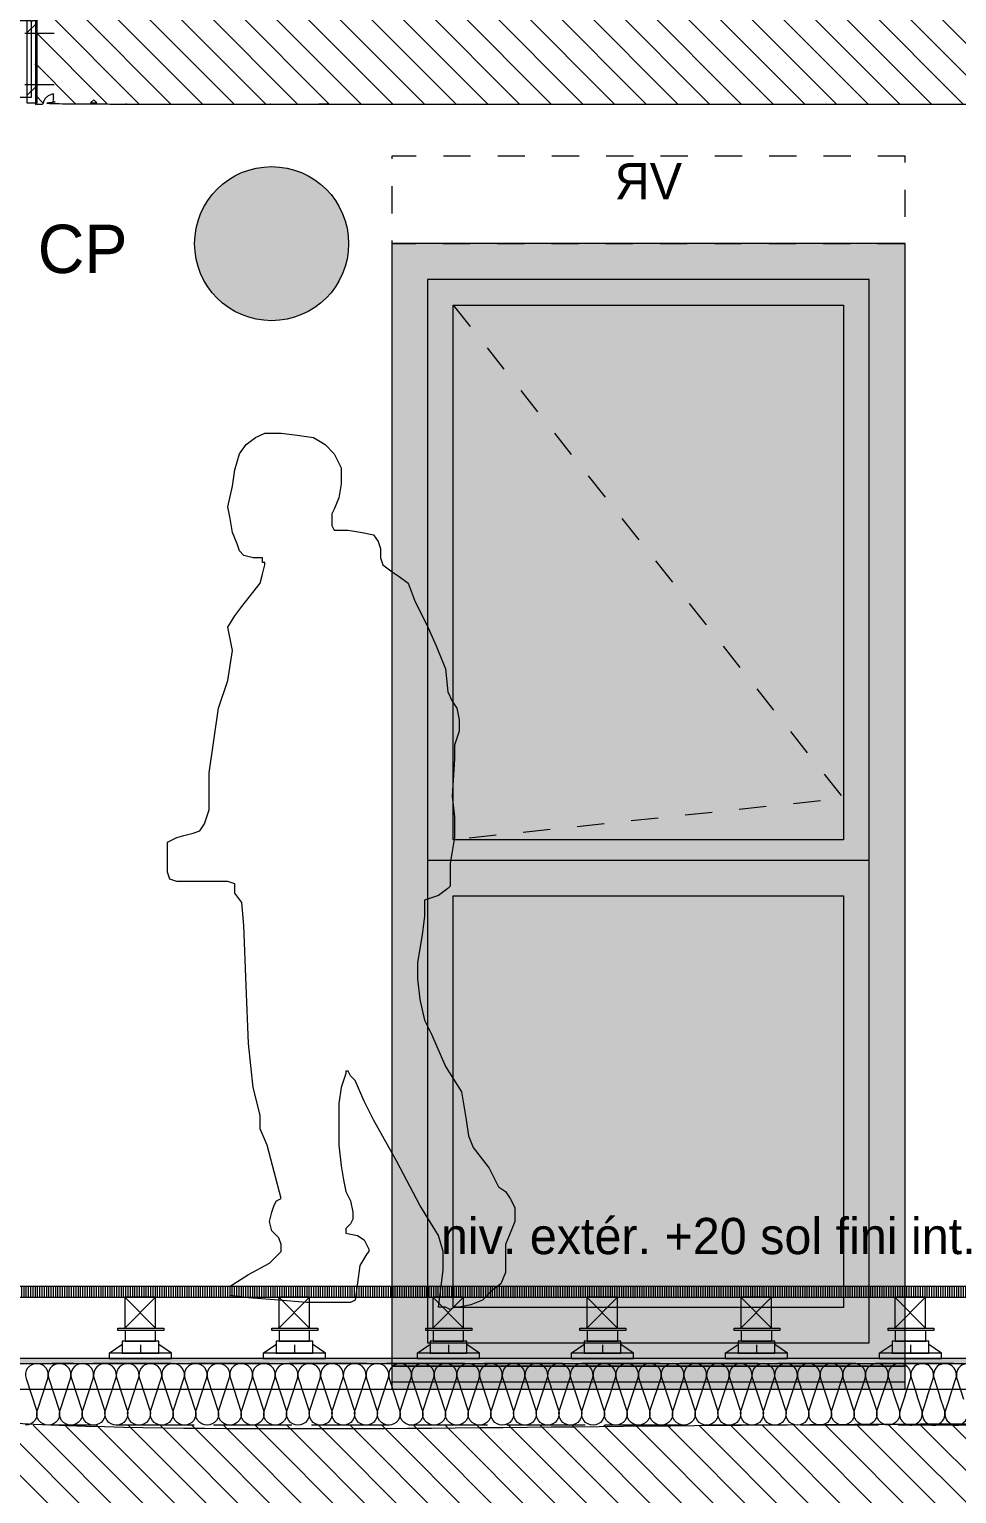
# Model space of a CAD drawing. Header units: centimetres. Extents: x -6341 to 23117, y -10090 to 8065.
# Drawn here: x 15997.9 to 16178.6, y -1343.5 to -1058.4 of the extents above; entities that cross this region are included whole.
import ezdxf

# ---------------------------------------------------------------- set-up
doc = ezdxf.new("R2010")
doc.units = ezdxf.units.CM
doc.header["$LTSCALE"] = 12.7
doc.linetypes.add('ISO-02', pattern=[1.5, 1.2, -0.3])
doc.linetypes.add('VW-01', pattern=[0.83312, 0.41656, -0.41656])
for name, color, linetype, lineweight in [('B BATI-GO-vu', 7, 'Continuous', 5), ('B Général', 7, 'Continuous', 5), ('C ANNOTATIONS-modifications', 7, 'Continuous', 5), ('C ANNOTATIONS-prestations', 7, 'Continuous', 5)]:
    doc.layers.add(name, color=color, linetype=linetype, lineweight=lineweight)
doc.styles.add('Eurostile', font='')
doc.styles.get('Eurostile').set_extended_font_data('Eurostile')
pattern_1 = [(-135, (0, 0), (243.84, 0), [344.84, -344.84]), (-135, (0, 12.2), (243.84, 0), [417.68, -272]), (-135, (0, 60.96), (243.84, 0), [344.84, -344.84]), (-135, (0, 73.15), (243.84, 0), [305.15, -384.53]), (-135, (0, 48.77), (243.84, 0), [86.21, -86.21]), (-135, (0, 85.34), (243.84, 0), [229.9, -459.79]), (-135, (0, 97.54), (243.84, 0), [229.9, -459.79]), (-135, (0, 109.73), (243.84, 0), [229.9, -459.79]), (-135, (0, 121.92), (243.84, 0), [229.9, -459.79]), (-135, (0, 36.58), (243.84, 0), [459.79, -229.9]), (-135, (0, 24.38), (243.84, 0), [500.32, -189.37])]

# ---------------------------------------------------------------- blocks, each defined once
blk = doc.blocks.new('F_220.100 all.fix')
at = {"layer": 'B Général', "linetype": 'Continuous', "lineweight": 0, "true_color": 0xeeeeee}
blk.add_hatch(color=7, dxfattribs=at).paths.add_polyline_path([(50, -100.53), (-50, -100.53), (-50, 118), (50, 118)])
at = {"layer": 'B Général', "linetype": 'Continuous', "lineweight": 0, "true_color": 0xbbbbbb}
for points in [[(-38, 106), (-38, 1.94), (38, 1.94), (38, 106)], [(-38, -8.94), (-38, -89.09), (38, -89.09), (38, -8.94)], [(-50, -100.53), (50, -100.53), (50, -105), (-50, -105)]]:
    blk.add_hatch(color=9, dxfattribs=at).paths.add_polyline_path(points)
at = {"layer": 'B Général', "color": 7, "linetype": 'Continuous', "lineweight": 5}
for p, q in [((-43, -2.06), (43, -2.06)), ((-50, -103.6), (50, -103.6))]:
    blk.add_line(p, q, dxfattribs=at)
at = {"layer": 'B Général', "color": 7, "linetype": 'Continuous', "lineweight": 5, "flags": 128}
for points in [[(50, -100.53), (-50, -100.53), (-50, 118), (50, 118)], [(-43, 111), (43, 111), (43, -95.97), (-43, -95.97)], [(-38, 106), (-38, 1.94), (38, 1.94), (38, 106)], [(-38, -8.94), (-38, -89.09), (38, -89.09), (38, -8.94)], [(-50, -100.53), (50, -100.53), (50, -105), (-50, -105)]]:
    blk.add_lwpolyline(points, close=True, dxfattribs=at)
at = {"layer": 'C ANNOTATIONS-prestations', "linetype": 'VW-01', "lineweight": 5, "flags": 128}
blk.add_lwpolyline([(-50, 135), (50, 135), (50, 118), (-50, 118)], close=True, dxfattribs=at)
blk.add_lwpolyline([(38, 106), (-38, 10), (38, 1.94)], dxfattribs=at)
at = {"layer": 'C ANNOTATIONS-prestations', "insert": (0, 133.7), "char_height": 7.059, "attachment_point": 2, "rotation": 360, "line_spacing_factor": 0.894142, "style": 'Eurostile'}
blk.add_mtext('VR', dxfattribs=at)
blk = doc.blocks.new('Homme 20PN')
at = {"layer": 'B Général', "color": 7, "linetype": 'Continuous', "lineweight": 5, "flags": 128}
blk.add_lwpolyline([(-14.67, 170.03), (-11.52, 170.03), (-8.36, 169.58), (-5.21, 169.13), (-2.95, 167.78), (-1.15, 165.98), (0.21, 163.28), (0.21, 160.13), (-0.25, 157.43), (-1.15, 155.18), (-1.6, 154.28), (-1.6, 152.93), (-1.6, 152.03), (-1.15, 151.13), (1.56, 151.13), (4.26, 150.68), (6.52, 150.23), (7.42, 148.88), (7.87, 147.53), (7.87, 145.73), (8.32, 144.37), (10.13, 143.02), (11.48, 142.12), (13.28, 140.77), (14.63, 137.17), (16.89, 132.67), (18.69, 128.62), (20.5, 124.12), (20.95, 119.62), (21.85, 117.82), (22.75, 116.47), (23.2, 114.22), (23.2, 111.97), (22.3, 109.27), (22.3, 106.57), (21.85, 99.36), (22.3, 95.31), (22.3, 91.26), (21.85, 88.56), (21.4, 86.31), (21.4, 84.06), (21.4, 83.16), (21.4, 81.81), (20.95, 81.36), (19.14, 80.01), (16.44, 79.11), (16.44, 75.96), (15.99, 72.36), (15.09, 66.96), (15.09, 63.81), (15.54, 59.75), (16.44, 55.7), (17.79, 53), (20.5, 46.7), (23.65, 41.75), (24.1, 39.05), (24.55, 36.35), (25.01, 33.2), (25.91, 30.95), (29.06, 26.9), (30.87, 23.3), (32.22, 22.4), (33.12, 21.04), (34.02, 19.24), (34.02, 16.54), (33.12, 14.29), (32.22, 12.04), (32.22, 6.64), (31.32, 4.39), (29.51, 3.04), (27.71, 1.24), (25.46, 0.34), (23.2, -0.11), (22.3, -0.11), (21.4, -0.56), (20.5, -0.11), (19.59, -0.11), (19.14, -0.11), (19.59, 3.49), (20.05, 7.09), (20.05, 10.69), (19.14, 13.84), (15.54, 19.69), (11.03, 28.25), (6.52, 36.35), (4.71, 39.95), (2.91, 44), (2.01, 44.9), (1.56, 45.8), (1.11, 45.8), (1.11, 45.35), (0.21, 42.65), (-0.25, 39.5), (-0.25, 35.45), (-0.25, 31.4), (0.21, 27.35), (0.66, 24.65), (1.11, 22.4), (2.01, 20.59), (2.46, 18.34), (2.46, 16.99), (2.01, 16.09), (1.11, 15.19), (1.11, 14.29), (3.36, 13.84), (4.71, 12.94), (5.62, 11.14), (5.62, 10.69), (5.62, 10.69), (5.17, 10.24), (3.81, 7.99), (2.91, 1.24), (2.01, 0.79), (-0.7, 0.79), (-3.4, 0.79), (-6.56, 0.79), (-11.97, 1.24), (-17.83, 1.69), (-21.44, 2.14), (-21.44, 3.94), (-17.83, 6.19), (-13.77, 8.44), (-12.87, 9.34), (-11.52, 10.69), (-11.52, 12.04), (-11.97, 13.39), (-13.32, 14.74), (-13.77, 16.54), (-13.32, 18.34), (-12.87, 19.69), (-12.42, 20.59), (-11.52, 21.04), (-14.22, 31.4), (-15.58, 34.55), (-15.58, 37.25), (-16.93, 42.65), (-17.83, 51.2), (-18.28, 62.45), (-18.73, 74.16), (-19.18, 78.66), (-20.54, 80.46), (-20.54, 82.26), (-21.89, 82.71), (-24.14, 82.71), (-26.85, 82.71), (-29.55, 82.71), (-31.81, 82.71), (-33.16, 83.16), (-33.61, 84.51), (-33.61, 85.86), (-33.61, 87.21), (-33.61, 88.56), (-33.61, 89.91), (-33.61, 90.36), (-31.81, 91.26), (-30.46, 91.71), (-28.65, 92.16), (-27.3, 92.61), (-26.4, 93.96), (-25.5, 96.66), (-25.5, 98.91), (-25.5, 101.61), (-25.5, 103.87), (-23.69, 116.47), (-21.89, 121.87), (-20.99, 127.72), (-21.44, 129.97), (-21.89, 132.22), (-20.54, 134.47), (-19.18, 136.27), (-15.58, 140.77), (-15.13, 142.57), (-14.67, 144.37), (-14.67, 144.83), (-15.13, 144.83), (-15.13, 145.73), (-16.93, 145.73), (-18.73, 146.18), (-19.63, 147.08), (-20.09, 148.43), (-20.99, 150.68), (-21.44, 153.38), (-21.89, 155.63), (-20.99, 159.68), (-20.54, 162.83), (-19.63, 165.98), (-18.28, 167.78), (-16.48, 169.13), (-14.67, 170.03), (-14.67, 170.03)], close=True, dxfattribs=at)
blk = doc.blocks.new('Groupe-740-1')
at = {"layer": 'B BATI-GO-vu', "linetype": 'Continuous', "lineweight": 0}
blk.add_hatch(color=255, dxfattribs=at).paths.add_polyline_path([(16793.07, 3534.99), (16793.07, 3264.3), (16794.07, 3264.3), (16794.07, 3534.99)])
at = {"layer": 'B Général', "linetype": 'Continuous', "lineweight": 5, "true_color": 0x808080}
h = blk.add_hatch(dxfattribs=at)
h.set_pattern_fill('BOIS FIL HOR', color=8, style=0, pattern_type=2)
h.set_pattern_definition([(0, (0.52917, -0.70556), (0.352777777, -0.440972222), [])])
h.paths.add_polyline_path([(16779.05, 3541.08), (16779.05, 3265.28), (16781.15, 3265.28), (16781.15, 3541.08)])
at = {"layer": 'B BATI-GO-vu', "color": 7, "linetype": 'Continuous', "lineweight": 13, "flags": 128}
blk.add_lwpolyline([(16793.07, 3534.99), (16793.07, 3264.3), (16794.07, 3264.3), (16794.07, 3534.99)], close=True, dxfattribs=at)
at = {"layer": 'B Général', "color": 7, "linetype": 'ISO-02', "lineweight": 5}
for p, q in [((16806.07, 3538.39), (16806.07, 3320.22)), ((16794.07, 3533.97), (16794.07, 3320.22))]:
    blk.add_line(p, q, dxfattribs=at)
at = {"layer": 'B Général', "color": 7, "linetype": 'Continuous', "lineweight": 5}
for p, q in [((16803.15, 3494.07), (16800.69, 3493.26)), ((16803.15, 3489.64), (16800.38, 3488.74))]:
    blk.add_line(p, q, dxfattribs=at)
at = {"layer": 'B Général', "lineweight": 5, "flags": 128}
blk.add_lwpolyline([(16779.05, 3541.08), (16779.05, 3265.28), (16781.15, 3265.28), (16781.15, 3541.08)], close=True, dxfattribs=at)
at = {"layer": 'B Général', "color": 7, "linetype": 'Continuous', "lineweight": 5, "flags": 128}
for points in [[(16801.11, 3499.35), (16796.98, 3500.7, 0.052885), (16796.52, 3500.8, -0.052179), (16796.06, 3500.8, 0.383995), (16794.07, 3498.59, 0.383995), (16796.06, 3496.38, -0.052179), (16796.52, 3496.38, 0.052885), (16796.98, 3496.47), (16801.01, 3497.79)], [(16800.81, 3495.03), (16803.15, 3494.26, 0.052885), (16803.61, 3494.16, -0.052179), (16804.07, 3494.16, 0.383995), (16806.07, 3496.38, 0.383995), (16804.07, 3498.59, -0.052179), (16803.61, 3498.59, 0.052885), (16803.15, 3498.49)], [(16800.81, 3495.03), (16796.98, 3496.28, 0.052885), (16796.52, 3496.38, -0.052179), (16796.06, 3496.38, 0.383995), (16794.07, 3494.16, 0.383995), (16796.06, 3491.95, -0.052179), (16796.52, 3491.95, 0.052885), (16796.98, 3492.05), (16800.69, 3493.26)], [(16800.51, 3490.7), (16803.15, 3489.84, 0.052885), (16803.61, 3489.74, -0.052179), (16804.07, 3489.74, 0.383995), (16806.07, 3491.95, 0.383995), (16804.07, 3494.16, -0.052179), (16803.61, 3494.16, 0.052885), (16803.15, 3494.07)], [(16800.51, 3490.7), (16796.98, 3491.86, 0.052885), (16796.52, 3491.95, -0.052179), (16796.06, 3491.95, 0.383995), (16794.07, 3489.74, 0.383995), (16796.06, 3487.53, -0.052179), (16796.52, 3487.53, 0.052885), (16796.98, 3487.63), (16800.38, 3488.74)], [(16800.22, 3486.38), (16803.15, 3485.42, 0.286917), (16805.44, 3485.98, 0.286917), (16805.93, 3488.29, 0.286917), (16804.07, 3489.74, -0.052179), (16803.61, 3489.74, 0.052885), (16803.15, 3489.64)], [(16800.22, 3486.38), (16796.98, 3487.43, 0.052885), (16796.52, 3487.53, -0.052179), (16796.06, 3487.53, 0.286917), (16794.2, 3486.08, 0.286917), (16794.69, 3483.77, 0.286917), (16796.98, 3483.21), (16800.07, 3484.21)], [(16800.07, 3484.21), (16803.15, 3485.22, -0.50998), (16806.07, 3483.11, -0.50998), (16803.15, 3480.99), (16796.98, 3483.01, 0.50998), (16794.07, 3480.9, 0.50998), (16796.98, 3478.78), (16803.15, 3480.8, -0.50998), (16806.07, 3478.69, -0.50998), (16803.15, 3476.57), (16796.98, 3478.59, 0.50998), (16794.07, 3476.47, 0.50998), (16796.98, 3474.36), (16803.15, 3476.38, -0.50998), (16806.07, 3474.26, -0.50998), (16803.15, 3472.15), (16796.98, 3474.17, 0.50998), (16794.07, 3472.05, 0.50998), (16796.98, 3469.94), (16803.15, 3471.95, -0.50998), (16806.07, 3469.84, -0.50998), (16803.15, 3467.73), (16796.98, 3469.74, 0.50998), (16794.07, 3467.63, 0.50998), (16796.98, 3465.52), (16803.15, 3467.53, -0.50998), (16806.07, 3465.42, -0.50998), (16803.15, 3463.31), (16796.98, 3465.32, 0.50998), (16794.07, 3463.21, 0.50998), (16796.98, 3461.09), (16803.15, 3463.11, -0.50998), (16806.07, 3461, -0.50998), (16803.15, 3458.88), (16796.98, 3460.9, 0.50998), (16794.07, 3458.79, 0.50998), (16796.98, 3456.67), (16803.15, 3458.69, -0.50998), (16806.07, 3456.57, -0.50998), (16803.15, 3454.46), (16796.98, 3456.48, 0.50998), (16794.07, 3454.36, 0.50998), (16796.98, 3452.25), (16803.15, 3454.27, -0.50998), (16806.07, 3452.15, -0.50998), (16803.15, 3450.04), (16796.98, 3452.05, 0.50998), (16794.07, 3449.94, 0.50998), (16796.98, 3447.83), (16803.15, 3449.84, -0.50998), (16806.07, 3447.73, -0.50998), (16803.15, 3445.62), (16796.98, 3447.63, 0.50998), (16794.07, 3445.52, 0.50998), (16796.98, 3443.4), (16803.15, 3445.42, -0.50998), (16806.07, 3443.31, -0.50998), (16803.15, 3441.19), (16796.98, 3443.21, 0.50998), (16794.07, 3441.1, 0.50998), (16796.98, 3438.98), (16803.15, 3441, -0.50998), (16806.07, 3438.88, -0.50998), (16803.15, 3436.77), (16796.98, 3438.79, 0.50998), (16794.07, 3436.67, 0.50998), (16796.98, 3434.56), (16803.15, 3436.58, -0.50998), (16806.07, 3434.46, -0.50998), (16803.15, 3432.35), (16796.98, 3434.36, 0.50998), (16794.07, 3432.25, 0.50998), (16796.98, 3430.14), (16803.15, 3432.15, -0.50998), (16806.07, 3430.04, -0.50998), (16803.15, 3427.93), (16800.07, 3428.93)], [(16800.07, 3428.93), (16796.98, 3429.94, 0.50998), (16794.07, 3427.83, 0.50998), (16796.98, 3425.72), (16803.15, 3427.73, -0.50998), (16806.07, 3425.62, -0.50998), (16803.15, 3423.5), (16796.98, 3425.52, 0.50998), (16794.07, 3423.41, 0.50998), (16796.98, 3421.29), (16803.15, 3423.31, -0.50998), (16806.07, 3421.2, -0.50998), (16803.15, 3419.08), (16796.98, 3421.1, 0.50998), (16794.07, 3418.98, 0.50998), (16796.98, 3416.87), (16803.15, 3418.89, -0.50998), (16806.07, 3416.77, -0.50998), (16803.15, 3414.66), (16796.98, 3416.68, 0.50998), (16794.07, 3414.56, 0.50998), (16796.98, 3412.45), (16803.15, 3414.46, -0.50998), (16806.07, 3412.35, -0.50998), (16803.15, 3410.24), (16796.98, 3412.25, 0.50998), (16794.07, 3410.14, 0.50998), (16796.98, 3408.03), (16803.15, 3410.04, -0.50998), (16806.07, 3407.93, -0.50998), (16803.15, 3405.81), (16796.98, 3407.83, 0.50998), (16794.07, 3405.72, 0.50998), (16796.98, 3403.6), (16803.15, 3405.62, -0.50998), (16806.07, 3403.51, -0.50998), (16803.15, 3401.39), (16796.98, 3403.41, 0.50998), (16794.07, 3401.29, 0.50998), (16796.98, 3399.18), (16803.15, 3401.2, -0.50998), (16806.07, 3399.08, -0.50998), (16803.15, 3396.97), (16796.98, 3398.99, 0.50998), (16794.07, 3396.87, 0.50998), (16796.98, 3394.76), (16803.15, 3396.77, -0.50998), (16806.07, 3394.66, -0.50998), (16803.15, 3392.55), (16796.98, 3394.56, 0.50998), (16794.07, 3392.45, 0.50998), (16796.98, 3390.34), (16803.15, 3392.35, -0.50998), (16806.07, 3390.24, -0.50998), (16803.15, 3388.13), (16796.98, 3390.14, 0.50998), (16794.07, 3388.03, 0.50998), (16796.98, 3385.91), (16803.15, 3387.93, -0.50998), (16806.07, 3385.82, -0.50998), (16803.15, 3383.7), (16796.98, 3385.72, 0.50998), (16794.07, 3383.61, 0.50998), (16796.98, 3381.49), (16803.15, 3383.51, -0.50998), (16806.07, 3381.39, -0.50998), (16803.15, 3379.28), (16796.98, 3381.3, 0.50998), (16794.07, 3379.18, 0.50998), (16796.98, 3377.07), (16803.15, 3379.09, -0.50998), (16806.07, 3376.97, -0.50998), (16803.15, 3374.86), (16796.98, 3376.87, 0.50998), (16794.07, 3374.76)], [(16794.07, 3374.76, 0.50998), (16796.98, 3372.65), (16803.15, 3374.66, -0.50998), (16806.07, 3372.55, -0.50998), (16803.15, 3370.44), (16796.98, 3372.45, 0.50998), (16794.07, 3370.34, 0.50998), (16796.98, 3368.22), (16803.15, 3370.24, -0.50998), (16806.07, 3368.13, -0.50998), (16803.15, 3366.01), (16796.98, 3368.03, 0.50998), (16794.07, 3365.92, 0.50998), (16796.98, 3363.8), (16803.15, 3365.82, -0.50998), (16806.07, 3363.7, -0.50998), (16803.15, 3361.59), (16796.98, 3363.61, 0.50998), (16794.07, 3361.49, 0.50998), (16796.98, 3359.38), (16803.15, 3361.4, -0.50998), (16806.07, 3359.28, -0.50998), (16803.15, 3357.17), (16796.98, 3359.18, 0.50998), (16794.07, 3357.07, 0.50998), (16796.98, 3354.96), (16803.15, 3356.97, -0.50998), (16806.07, 3354.86, -0.50998), (16803.15, 3352.75), (16796.98, 3354.76, 0.50998), (16794.07, 3352.65, 0.50998), (16796.98, 3350.54), (16803.15, 3352.55, -0.50998), (16806.07, 3350.44, -0.50998), (16803.15, 3348.32), (16796.98, 3350.34, 0.50998), (16794.07, 3348.23, 0.50998), (16796.98, 3346.11), (16803.15, 3348.13, -0.50998), (16806.07, 3346.02, -0.50998), (16803.15, 3343.9), (16796.98, 3345.92, 0.50998), (16794.07, 3343.8, 0.50998), (16796.98, 3341.69), (16803.15, 3343.71, -0.50998), (16806.07, 3341.59, -0.50998), (16803.15, 3339.48), (16796.98, 3341.5, 0.50998), (16794.07, 3339.38, 0.50998), (16796.98, 3337.27), (16803.15, 3339.28, -0.50998), (16806.07, 3337.17, -0.50998), (16803.15, 3335.06), (16796.98, 3337.07, 0.50998), (16794.07, 3334.96, 0.50998), (16796.98, 3332.85), (16803.15, 3334.86, -0.50998), (16806.07, 3332.75, -0.50998), (16803.15, 3330.63), (16796.98, 3332.65, 0.50998), (16794.07, 3330.54, 0.50998), (16796.98, 3328.42), (16803.15, 3330.44, -0.50998), (16806.07, 3328.33, -0.50998), (16803.15, 3326.21), (16796.98, 3328.23, 0.50998), (16794.07, 3326.11, 0.50998), (16796.98, 3324), (16803.15, 3326.02, -0.50998), (16806.07, 3323.9, -0.50998), (16803.15, 3321.79), (16796.98, 3323.81, 0.50998), (16794.07, 3321.69, 0.186722), (16794.63, 3320.22), (16794.64, 3320.22)], [(16794.07, 3321.69, 0.50998), (16796.98, 3319.58), (16803.15, 3321.59, -0.50998), (16806.07, 3319.48, -0.50998), (16803.15, 3317.37), (16796.98, 3319.38, 0.50998), (16794.07, 3317.27, 0.50998), (16796.98, 3315.16), (16803.15, 3317.17, -0.50998), (16806.07, 3315.06, -0.50998)]]:
    blk.add_lwpolyline(points, format="xyb", dxfattribs=at)
at = {"layer": 'B Général', "color": 7, "insert": (16765.71, 3395.99), "char_height": 7.059, "attachment_point": 1, "rotation": 90, "line_spacing_factor": 0.894142, "style": 'Eurostile'}
blk.add_mtext('niv. extér. +20 sol fini int.', dxfattribs=at)
blk = doc.blocks.new('Groupe-747-1')
at = {"layer": 'B Général', "lineweight": 5}
for p, q in [((16792.06, 3493.51), (16790.36, 3491.01)), ((16790.42, 3487.43), (16792, 3487.43)), ((16792.06, 3481.35), (16790.36, 3483.85))]:
    blk.add_line(p, q, dxfattribs=at)
at = {"layer": 'B Général', "color": 7, "lineweight": 5, "flags": 128}
for points in [[(16792.06, 3493.51), (16792.06, 3481.35), (16793.07, 3481.35), (16793.07, 3493.51)], [(16787.65, 3492.02), (16787.65, 3483.07), (16787.15, 3483.07), (16787.15, 3492.02)], [(16787.65, 3490.41), (16787.65, 3484.45), (16789.7, 3484.45), (16789.7, 3490.41)], [(16789.7, 3491.01), (16789.7, 3483.86), (16792.06, 3483.86), (16792.06, 3491.01)]]:
    blk.add_lwpolyline(points, close=True, dxfattribs=at)
blk = doc.blocks.new('Groupe-748-1')
at = {"layer": 'B Général', "lineweight": 5}
for p, q in [((16792.06, 3463.51), (16790.36, 3461.01)), ((16790.42, 3457.43), (16792, 3457.43)), ((16792.06, 3451.35), (16790.36, 3453.85))]:
    blk.add_line(p, q, dxfattribs=at)
at = {"layer": 'B Général', "color": 7, "lineweight": 5, "flags": 128}
for points in [[(16787.65, 3462.02), (16787.65, 3453.07), (16787.15, 3453.07), (16787.15, 3462.02)], [(16789.7, 3461.01), (16789.7, 3453.86), (16792.06, 3453.86), (16792.06, 3461.01)], [(16792.06, 3463.51), (16792.06, 3451.35), (16793.07, 3451.35), (16793.07, 3463.51)], [(16787.65, 3460.41), (16787.65, 3454.45), (16789.7, 3454.45), (16789.7, 3460.41)]]:
    blk.add_lwpolyline(points, close=True, dxfattribs=at)
blk = doc.blocks.new('Groupe-749-1')
at = {"layer": 'B Général', "lineweight": 5}
for p, q in [((16792.06, 3433.51), (16790.36, 3431.01)), ((16790.42, 3427.43), (16792, 3427.43)), ((16792.06, 3421.35), (16790.36, 3423.85))]:
    blk.add_line(p, q, dxfattribs=at)
at = {"layer": 'B Général', "color": 7, "lineweight": 5, "flags": 128}
for points in [[(16792.06, 3433.51), (16792.06, 3421.35), (16793.07, 3421.35), (16793.07, 3433.51)], [(16787.65, 3432.02), (16787.65, 3423.07), (16787.15, 3423.07), (16787.15, 3432.02)], [(16787.65, 3430.41), (16787.65, 3424.45), (16789.7, 3424.45), (16789.7, 3430.41)], [(16789.7, 3431.01), (16789.7, 3423.86), (16792.06, 3423.86), (16792.06, 3431.01)]]:
    blk.add_lwpolyline(points, close=True, dxfattribs=at)
blk = doc.blocks.new('Groupe-750-1')
at = {"layer": 'B Général', "lineweight": 5}
for p, q in [((16792.06, 3403.51), (16790.36, 3401.01)), ((16790.42, 3397.43), (16792, 3397.43)), ((16792.06, 3391.35), (16790.36, 3393.85))]:
    blk.add_line(p, q, dxfattribs=at)
at = {"layer": 'B Général', "color": 7, "lineweight": 5, "flags": 128}
for points in [[(16787.65, 3402.02), (16787.65, 3393.07), (16787.15, 3393.07), (16787.15, 3402.02)], [(16789.7, 3401.01), (16789.7, 3393.86), (16792.06, 3393.86), (16792.06, 3401.01)], [(16792.06, 3403.51), (16792.06, 3391.35), (16793.07, 3391.35), (16793.07, 3403.51)], [(16787.65, 3400.41), (16787.65, 3394.45), (16789.7, 3394.45), (16789.7, 3400.41)]]:
    blk.add_lwpolyline(points, close=True, dxfattribs=at)
blk = doc.blocks.new('Groupe-751-1')
at = {"layer": 'B Général', "lineweight": 5}
for p, q in [((16792.06, 3373.51), (16790.36, 3371.01)), ((16790.42, 3367.43), (16792, 3367.43)), ((16792.06, 3361.35), (16790.36, 3363.85))]:
    blk.add_line(p, q, dxfattribs=at)
at = {"layer": 'B Général', "color": 7, "lineweight": 5, "flags": 128}
for points in [[(16792.06, 3373.51), (16792.06, 3361.35), (16793.07, 3361.35), (16793.07, 3373.51)], [(16787.65, 3372.02), (16787.65, 3363.07), (16787.15, 3363.07), (16787.15, 3372.02)], [(16787.65, 3370.41), (16787.65, 3364.45), (16789.7, 3364.45), (16789.7, 3370.41)], [(16789.7, 3371.01), (16789.7, 3363.86), (16792.06, 3363.86), (16792.06, 3371.01)]]:
    blk.add_lwpolyline(points, close=True, dxfattribs=at)
blk = doc.blocks.new('Groupe-752-1')
at = {"layer": 'B Général', "lineweight": 5}
for p, q in [((16792.06, 3343.51), (16790.36, 3341.01)), ((16790.42, 3337.43), (16792, 3337.43)), ((16792.06, 3331.35), (16790.36, 3333.85))]:
    blk.add_line(p, q, dxfattribs=at)
at = {"layer": 'B Général', "color": 7, "lineweight": 5, "flags": 128}
for points in [[(16787.65, 3342.02), (16787.65, 3333.07), (16787.15, 3333.07), (16787.15, 3342.02)], [(16792.06, 3343.51), (16792.06, 3331.35), (16793.07, 3331.35), (16793.07, 3343.51)], [(16787.65, 3340.41), (16787.65, 3334.45), (16789.7, 3334.45), (16789.7, 3340.41)], [(16789.7, 3341.01), (16789.7, 3333.86), (16792.06, 3333.86), (16792.06, 3341.01)]]:
    blk.add_lwpolyline(points, close=True, dxfattribs=at)
blk = doc.blocks.new('Coupe Balcon 208')
at = {"layer": 'B Général', "linetype": 'Continuous', "lineweight": 5}
h = blk.add_hatch(dxfattribs=at)
h.set_pattern_fill('H_VERRE', style=0, pattern_type=2)
h.set_pattern_definition(pattern_1)
h.paths.add_polyline_path([(-111.5, 63.73), (-111.5, -63.84), (-109.5, -63.84), (-109.51, -47.49), (90.5, -44.49), (90.5, 63.73)])
h = blk.add_hatch(dxfattribs=at)
h.set_pattern_fill('H_VERRE', style=0, pattern_type=2)
h.set_pattern_definition(pattern_1)
h.paths.add_polyline_path([(-99.09, -63.84), (-97.91, -63.84), (-98.5, -63.25)])
at = {"layer": 'B Général', "lineweight": 5}
for p, q in [((-111.89, -50.3), (-106.21, -50.3)), ((-111.89, -60.3), (-106.21, -60.3))]:
    blk.add_line(p, q, dxfattribs=at)
at = {"layer": 'B Général', "color": 7, "linetype": 'Continuous', "lineweight": 5, "flags": 128}
for points in [[(-111.5, 63.73), (-111.5, -63.84), (-109.5, -63.84), (-109.51, -47.49), (90.5, -44.49), (90.5, 63.73)], [(-115.7, -47.8), (-110.7, -47.8), (-110.7, -62.8), (-115.7, -62.8)], [(-99.09, -63.84), (-97.91, -63.84), (-98.5, -63.25)]]:
    blk.add_lwpolyline(points, close=True, dxfattribs=at)
blk = doc.blocks.new('Groupe-762-1')
at = {"layer": 'B Général', "linetype": 'Continuous', "lineweight": 5}
h = blk.add_hatch(dxfattribs=at)
h.set_pattern_fill('45_0_15_52', style=0, pattern_type=2)
h.set_pattern_definition([(45, (0, 0), (3.5277778, -2.6458333), [])])
h.paths.add_polyline_path([(16836.06, 3263.39), (16839.07, 3263.39), (16839.07, 3247.39), (16738.56, 3247.39), (16738.56, 3263.39), (16806.06, 3263.39), (16806.06, 3786.44), (16811.06, 3786.44), (16811.06, 4134.32), (16549.06, 4134.32), (16549.06, 3541.43), (16561.88, 3541.43), (16561.88, 3525.43), (16559.16, 3525.43), (16559.16, 3525.29), (16549.06, 3525.29), (16549.06, 3525.39), (16548.88, 3525.39), (16548.88, 3320.48), (16546.88, 3320.48), (16546.99, 3320.09), (16547.13, 3319.74), (16547.32, 3319.43), (16547.55, 3319.16), (16547.82, 3318.93), (16548.13, 3318.74), (16548.49, 3318.59), (16548.88, 3318.48), (16548.88, 3316.98), (16530.98, 3316.98), (16528.9, 3525.4), (16528.9, 3525.43), (16528.89, 3525.43), (16528.89, 3525.43), (16528.88, 3525.43), (16528.88, 3525.43), (16528.88, 3745.72), (16528.89, 3745.72), (16528.89, 3804.82), (16529.08, 3804.82), (16529.08, 4134.32), (16272.06, 4134.32), (16272.06, 3541.43), (16284.88, 3541.43), (16284.88, 3525.43), (16282.06, 3525.43), (16282.06, 3525.39), (16251.9, 3525.39), (16251.9, 3525.4), (16251.92, 3525.43), (16251.89, 3525.43), (16251.89, 3525.43), (16244.19, 3525.43), (16244.01, 3529.76), (16242.04, 3529.76), (16242.04, 3541.4), (16251.88, 3541.4), (16251.88, 3541.43), (16251.85, 3541.43), (16251.85, 3804.82), (16252.03, 3804.82), (16252.03, 4208.41), (15995.06, 4208.41), (15995.06, 3541.43), (16007.88, 3541.43), (16007.88, 3525.43), (16005.16, 3525.43), (16005.16, 3525.29), (15994.88, 3525.29), (15994.88, 3320.48), (15992.88, 3320.48), (15992.99, 3320.09), (15993.13, 3319.74), (15993.32, 3319.43), (15993.55, 3319.16), (15993.82, 3318.93), (15994.13, 3318.74), (15994.49, 3318.59), (15994.88, 3318.48), (15994.88, 3316.98), (15976.98, 3316.98), (15974.88, 3525.33), (15974.88, 3525.33), (15974.88, 3804.82), (15975.06, 3804.82), (15975.06, 4208.41), (15718.03, 4208.41), (15718.03, 3541.39), (15730.7, 3541.39), (15730.7, 3525.42), (15550.57, 3525.42), (15550.57, 3541.42), (15693.06, 3541.42), (15693.06, 4893.39), (15551.33, 4893.39), (15551.33, 4909.37), (15552.09, 4909.37), (15552.09, 4909.39), (15698.06, 4909.39), (15700, 5119.92), (15718.06, 5119.97), (15718.06, 5117.8), (15717.61, 5117.62), (15717.22, 5117.4), (15716.89, 5117.14), (15716.62, 5116.85), (15716.42, 5116.52), (15716.28, 5116.15), (15716.21, 5115.75), (15716.2, 5115.31), (15718.06, 5115.31), (15718.06, 4909.39), (15731.05, 4909.39), (15731.05, 4893.39), (15718.06, 4893.39), (15718.06, 4689.1), (15718.03, 4689.1), (15718.03, 4226.33), (15975.06, 4226.33), (15975.06, 4909.49), (15975.06, 4909.49), (15977.16, 5117.84), (15995.06, 5117.84), (15995.06, 5116.34), (15994.67, 5116.23), (15994.32, 5116.08), (15994.01, 5115.89), (15993.74, 5115.66), (15993.51, 5115.39), (15993.32, 5115.08), (15993.17, 5114.73), (15993.06, 5114.34), (15995.06, 5114.34), (15995.06, 4909.49), (15995.06, 4909.49), (15995.06, 4909.39), (16005.06, 4909.39), (16005.06, 4909.39), (16008.06, 4909.39), (16008.06, 4893.39), (15995.06, 4893.39), (15995.06, 4893.36), (15995.06, 4226.33), (16252.03, 4226.33), (16252.03, 4893.39), (16252.06, 4893.39), (16252.06, 4909.38), (16252.06, 4909.39), (16252.08, 4909.39), (16252.08, 4909.39), (16252.11, 4909.39), (16252.08, 4909.42), (16254.16, 5117.84), (16272.06, 5117.84), (16272.06, 5116.34), (16271.67, 5116.23), (16271.32, 5116.08), (16271.01, 5115.89), (16270.74, 5115.66), (16270.51, 5115.39), (16270.32, 5115.08), (16270.17, 5114.73), (16270.06, 5114.34), (16272.06, 5114.34), (16272.06, 4909.39), (16282.06, 4909.39), (16282.06, 4909.39), (16285.06, 4909.39), (16285.06, 4893.39), (16272.06, 4893.39), (16272.06, 4300.34), (16529.08, 4300.34), (16529.08, 4689.1), (16529.06, 4689.1), (16529.06, 4909.38), (16529.06, 4909.39), (16529.08, 4909.39), (16529.08, 4909.39), (16529.09, 4909.39), (16529.08, 4909.42), (16531.16, 5117.84), (16549.06, 5117.84), (16549.06, 5116.34), (16548.67, 5116.23), (16548.32, 5116.08), (16548.01, 5115.89), (16547.74, 5115.66), (16547.51, 5115.39), (16547.32, 5115.08), (16547.17, 5114.73), (16547.06, 5114.34), (16549.06, 5114.34), (16549.06, 4909.39), (16549.06, 4909.39), (16549.06, 4909.38), (16562.06, 4909.39), (16562.06, 4893.39), (16549.06, 4893.39), (16549.06, 4689.1), (16549.06, 4689.1), (16549.06, 4300.34), (16811.06, 4300.34), (16811.06, 4689.1), (16811.06, 4689.13), (16811.06, 4887.79), (16797.07, 4887.79), (16797.07, 4899.79), (16806.06, 4899.79), (16806.06, 4909.39), (16806.06, 4909.39), (16809.19, 5117.84), (16826.06, 5117.84), (16826.07, 5112.39), (16825.68, 5112.28), (16825.33, 5112.13), (16825.02, 5111.94), (16824.75, 5111.71), (16824.52, 5111.44), (16824.33, 5111.13), (16824.18, 5110.78), (16824.07, 5110.39), (16826.07, 5110.39), (16826.06, 4909.39), (17002.06, 4909.39), (17002.06, 5445.39), (17579, 5445.39), (17579, 5425.39), (17398.06, 5425.39), (17398.06, 4909.39), (17579, 4909.39), (17579, 4884.39), (17449.06, 4884.39), (17449.06, 3272.29), (17579, 3272.29), (17579, 3247.39), (17032.71, 3247.39), (17032.71, 3247.39), (17024.81, 3247.39), (17024.63, 3251.7), (17022.67, 3251.7), (17022.67, 3263.39), (17088.06, 3263.39), (17088.06, 3766.44), (16826.06, 3766.44), (16826.06, 3263.39), (16836.06, 3263.39)])
h.paths.add_polyline_path([(17108.06, 3736.44), (17108.06, 3272.29), (17429.06, 3272.29), (17429.06, 4884.39), (17152.06, 4884.39), (17152.06, 4430.39), (17169.06, 4430.39), (17169.06, 4380.39), (17152.06, 4380.39), (17152.06, 3786.44), (17189.06, 3786.44), (17189.06, 3736.44)])
h.paths.add_polyline_path([(17027.06, 4909.39), (17378.06, 4909.39), (17378.06, 5425.39), (17027.06, 5425.39)])
h.paths.add_polyline_path([(16529.06, 4282.34), (16277.06, 4282.34), (16277.06, 4152.32), (16529.06, 4152.32)])
h.paths.add_polyline_path([(16811.06, 4282.34), (16554.06, 4282.34), (16554.06, 4152.32), (16811.06, 4152.32)])
h.paths.add_polyline_path([(16861.06, 4380.39), (16861.06, 3786.44), (17129.06, 3786.44), (17129.06, 4884.39), (16834.06, 4884.39), (16834.06, 4460.39), (16886.06, 4460.39), (16886.06, 4380.39)])
at = {"layer": 'B Général', "color": 7, "linetype": 'Continuous', "lineweight": 5}
for p, q in [((16781.15, 3490.39), (16787.15, 3484.39)), ((16787.15, 3490.39), (16781.15, 3484.39)), ((16781.15, 3460.39), (16787.15, 3454.39)), ((16787.15, 3460.39), (16781.15, 3454.39)), ((16781.15, 3430.39), (16787.15, 3424.39)), ((16787.15, 3430.39), (16781.15, 3424.39)), ((16781.15, 3400.39), (16787.15, 3394.39)), ((16787.15, 3400.39), (16781.15, 3394.39)), ((16781.15, 3370.39), (16787.15, 3364.39)), ((16787.15, 3370.39), (16781.15, 3364.39)), ((16781.15, 3340.39), (16787.15, 3334.39)), ((16787.15, 3340.39), (16781.15, 3334.39))]:
    blk.add_line(p, q, dxfattribs=at)
at = {"layer": 'B Général', "lineweight": 5, "flags": 128}
for points in [[(16781.15, 3490.39), (16781.15, 3484.39), (16787.15, 3484.39), (16787.15, 3490.39)], [(16781.15, 3460.39), (16781.15, 3454.39), (16787.15, 3454.39), (16787.15, 3460.39)], [(16781.15, 3430.39), (16781.15, 3424.39), (16787.15, 3424.39), (16787.15, 3430.39)], [(16781.15, 3400.39), (16781.15, 3394.39), (16787.15, 3394.39), (16787.15, 3400.39)], [(16781.15, 3370.39), (16781.15, 3364.39), (16787.15, 3364.39), (16787.15, 3370.39)], [(16781.15, 3340.39), (16781.15, 3334.39), (16787.15, 3334.39), (16787.15, 3340.39)]]:
    blk.add_lwpolyline(points, close=True, dxfattribs=at)
at = {"layer": 'B Général', "color": 7, "linetype": 'Continuous', "lineweight": 5}
blk.add_open_spline([(16836.06, 3263.39), (16837.57, 3263.39), (16839.07, 3263.39), (16839.07, 3255.39), (16839.07, 3247.39), (16788.82, 3247.39), (16738.56, 3247.39), (16738.56, 3255.39), (16738.56, 3263.39), (16772.31, 3263.39), (16806.06, 3263.39), (16806.06, 3524.92), (16806.06, 3786.44), (16808.56, 3786.44), (16811.06, 3786.44), (16811.06, 3960.38), (16811.06, 4134.32), (16680.06, 4134.32), (16549.06, 4134.32), (16549.06, 3837.88), (16549.06, 3541.43), (16555.47, 3541.43), (16561.88, 3541.43), (16561.88, 3533.43), (16561.88, 3525.43), (16560.52, 3525.43), (16559.16, 3525.43), (16559.16, 3525.36), (16559.16, 3525.29), (16554.11, 3525.29), (16549.06, 3525.29), (16549.06, 3525.34), (16549.06, 3525.39), (16548.97, 3525.39), (16548.88, 3525.39), (16548.88, 3422.93), (16548.88, 3320.48), (16547.88, 3320.48), (16546.88, 3320.48), (16547.23, 3318.83), (16548.88, 3318.48), (16548.88, 3317.73), (16548.88, 3316.98), (16539.93, 3316.98), (16530.98, 3316.98), (16529.94, 3421.19), (16528.9, 3525.4), (16528.9, 3525.41), (16528.9, 3525.43), (16528.9, 3525.43), (16528.89, 3525.43), (16528.89, 3525.43), (16528.89, 3525.43), (16528.89, 3525.43), (16528.88, 3525.43), (16528.88, 3525.43), (16528.88, 3525.43), (16528.88, 3635.58), (16528.88, 3745.72), (16528.89, 3745.72), (16528.89, 3745.72), (16528.89, 3775.27), (16528.89, 3804.82), (16528.99, 3804.82), (16529.08, 3804.82), (16529.08, 3969.57), (16529.08, 4134.32), (16400.57, 4134.32), (16272.06, 4134.32), (16272.06, 3837.88), (16272.06, 3541.43), (16278.47, 3541.43), (16284.88, 3541.43), (16284.88, 3533.43), (16284.88, 3525.43), (16283.47, 3525.43), (16282.06, 3525.43), (16282.06, 3525.41), (16282.06, 3525.39), (16266.98, 3525.39), (16251.9, 3525.39), (16251.9, 3525.4), (16251.9, 3525.4), (16251.91, 3525.41), (16251.92, 3525.43), (16251.91, 3525.43), (16251.89, 3525.43), (16251.89, 3525.43), (16251.89, 3525.43), (16248.04, 3525.43), (16244.19, 3525.43), (16244.1, 3527.6), (16244.01, 3529.76), (16243.02, 3529.76), (16242.04, 3529.76), (16242.04, 3535.58), (16242.04, 3541.4), (16246.96, 3541.4), (16251.88, 3541.4), (16251.88, 3541.42), (16251.88, 3541.43), (16251.86, 3541.43), (16251.85, 3541.43), (16251.85, 3673.12), (16251.85, 3804.82), (16251.94, 3804.82), (16252.03, 3804.82), (16252.03, 4006.61), (16252.03, 4208.41), (16123.55, 4208.41), (15995.06, 4208.41), (15995.06, 3874.92), (15995.06, 3541.43), (16001.47, 3541.43), (16007.88, 3541.43), (16007.88, 3533.43), (16007.88, 3525.43), (16006.52, 3525.43), (16005.16, 3525.43), (16005.16, 3525.36), (16005.16, 3525.29), (16000.02, 3525.29), (15994.88, 3525.29), (15994.88, 3422.89), (15994.88, 3320.48), (15993.88, 3320.48), (15992.88, 3320.48), (15993.23, 3318.84), (15994.88, 3318.48), (15994.88, 3317.73), (15994.88, 3316.98), (15985.93, 3316.98), (15976.98, 3316.98), (15975.93, 3421.16), (15974.88, 3525.33), (15974.88, 3525.33), (15974.88, 3525.33), (15974.88, 3665.07), (15974.88, 3804.82), (15974.97, 3804.82), (15975.06, 3804.82), (15975.06, 4006.61), (15975.06, 4208.41), (15846.55, 4208.41), (15718.03, 4208.41), (15718.03, 3874.9), (15718.03, 3541.39), (15724.37, 3541.39), (15730.7, 3541.39), (15730.7, 3533.41), (15730.7, 3525.42), (15640.64, 3525.42), (15550.57, 3525.42), (15550.57, 3533.42), (15550.57, 3541.42), (15621.82, 3541.42), (15693.06, 3541.42), (15693.06, 4217.41), (15693.06, 4893.39), (15622.2, 4893.39), (15551.33, 4893.39), (15551.33, 4901.38), (15551.33, 4909.37), (15551.71, 4909.37), (15552.09, 4909.37), (15552.09, 4909.38), (15552.09, 4909.39), (15625.07, 4909.39), (15698.06, 4909.39), (15699.03, 5014.65), (15700, 5119.92), (15709.03, 5119.94), (15718.06, 5119.97), (15718.06, 5118.89), (15718.06, 5117.8), (15716.12, 5117.14), (15716.2, 5115.31), (15717.13, 5115.31), (15718.06, 5115.31), (15718.06, 5012.35), (15718.06, 4909.39), (15724.56, 4909.39), (15731.05, 4909.39), (15731.05, 4901.39), (15731.05, 4893.39), (15724.56, 4893.39), (15718.06, 4893.39), (15718.06, 4791.24), (15718.06, 4689.1), (15718.05, 4689.1), (15718.03, 4689.1), (15718.03, 4457.72), (15718.03, 4226.33), (15846.55, 4226.33), (15975.06, 4226.33), (15975.06, 4567.91), (15975.06, 4909.49), (15975.06, 4909.49), (15975.06, 4909.49), (15976.11, 5013.66), (15977.16, 5117.84), (15986.11, 5117.84), (15995.06, 5117.84), (15995.06, 5117.09), (15995.06, 5116.34), (15993.42, 5115.98), (15993.06, 5114.34), (15994.06, 5114.34), (15995.06, 5114.34), (15995.06, 5011.91), (15995.06, 4909.49), (15995.06, 4909.49), (15995.06, 4909.49), (15995.06, 4909.44), (15995.06, 4909.39), (16000.06, 4909.39), (16005.06, 4909.39), (16005.06, 4909.39), (16005.06, 4909.39), (16006.56, 4909.39), (16008.06, 4909.39), (16008.06, 4901.39), (16008.06, 4893.39), (16001.56, 4893.39), (15995.06, 4893.39), (15995.06, 4893.37), (15995.06, 4893.36), (15995.06, 4559.85), (15995.06, 4226.33), (16123.55, 4226.33), (16252.03, 4226.33), (16252.03, 4559.86), (16252.03, 4893.39), (16252.05, 4893.39), (16252.06, 4893.39), (16252.06, 4901.39), (16252.06, 4909.38), (16252.06, 4909.38), (16252.06, 4909.39), (16252.07, 4909.39), (16252.08, 4909.39), (16252.08, 4909.39), (16252.08, 4909.39), (16252.09, 4909.39), (16252.11, 4909.39), (16252.09, 4909.4), (16252.08, 4909.42), (16253.12, 5013.63), (16254.16, 5117.84), (16263.11, 5117.84), (16272.06, 5117.84), (16272.06, 5117.09), (16272.06, 5116.34), (16270.41, 5115.98), (16270.06, 5114.34), (16271.06, 5114.34), (16272.06, 5114.34), (16272.06, 5011.86), (16272.06, 4909.39), (16277.06, 4909.39), (16282.06, 4909.39), (16282.06, 4909.39), (16282.06, 4909.39), (16283.56, 4909.39), (16285.06, 4909.39), (16285.06, 4901.39), (16285.06, 4893.39), (16278.56, 4893.39), (16272.06, 4893.39), (16272.06, 4596.86), (16272.06, 4300.34), (16400.57, 4300.34), (16529.08, 4300.34), (16529.08, 4494.72), (16529.08, 4689.1), (16529.07, 4689.1), (16529.06, 4689.1), (16529.06, 4799.24), (16529.06, 4909.38), (16529.06, 4909.38), (16529.06, 4909.39), (16529.07, 4909.39), (16529.08, 4909.39), (16529.08, 4909.39), (16529.08, 4909.39), (16529.08, 4909.39), (16529.09, 4909.39), (16529.08, 4909.4), (16529.08, 4909.42), (16530.12, 5013.63), (16531.16, 5117.84), (16540.11, 5117.84), (16549.06, 5117.84), (16549.06, 5117.09), (16549.06, 5116.34), (16547.41, 5115.98), (16547.06, 5114.34), (16548.06, 5114.34), (16549.06, 5114.34), (16549.06, 5011.86), (16549.06, 4909.39), (16549.06, 4909.39), (16549.06, 4909.39), (16549.06, 4909.39), (16549.06, 4909.38), (16555.56, 4909.38), (16562.06, 4909.39), (16562.06, 4901.39), (16562.06, 4893.39), (16555.56, 4893.39), (16549.06, 4893.39), (16549.06, 4791.24), (16549.06, 4689.1), (16549.06, 4689.1), (16549.06, 4689.1), (16549.06, 4494.72), (16549.06, 4300.34), (16680.06, 4300.34), (16811.06, 4300.34), (16811.06, 4494.72), (16811.06, 4689.1), (16811.06, 4689.12), (16811.06, 4689.13), (16811.06, 4788.46), (16811.06, 4887.79), (16804.07, 4887.79), (16797.07, 4887.79), (16797.07, 4893.79), (16797.07, 4899.79), (16801.57, 4899.79), (16806.06, 4899.79), (16806.06, 4904.59), (16806.06, 4909.39), (16806.06, 4909.39), (16806.06, 4909.39), (16807.62, 5013.61), (16809.19, 5117.84), (16817.62, 5117.84), (16826.06, 5117.84), (16826.07, 5115.11), (16826.07, 5112.39), (16824.43, 5112.03), (16824.07, 5110.39), (16825.07, 5110.39), (16826.07, 5110.39), (16826.07, 5009.89), (16826.06, 4909.39), (16914.06, 4909.39), (17002.06, 4909.39), (17002.06, 5177.39), (17002.06, 5445.39), (17290.53, 5445.39), (17579, 5445.39), (17579, 5435.39), (17579, 5425.39), (17488.53, 5425.39), (17398.06, 5425.39), (17398.06, 5167.39), (17398.06, 4909.39), (17488.53, 4909.39), (17579, 4909.39), (17579, 4896.89), (17579, 4884.39), (17514.03, 4884.39), (17449.06, 4884.39), (17449.06, 4078.34), (17449.06, 3272.29), (17514.03, 3272.29), (17579, 3272.29), (17579, 3259.84), (17579, 3247.39), (17305.85, 3247.39), (17032.71, 3247.39), (17032.71, 3247.39), (17032.71, 3247.39), (17028.76, 3247.39), (17024.81, 3247.39), (17024.72, 3249.55), (17024.63, 3251.7), (17023.65, 3251.7), (17022.67, 3251.7), (17022.67, 3257.55), (17022.67, 3263.39), (17055.37, 3263.39), (17088.06, 3263.39), (17088.06, 3514.92), (17088.06, 3766.44), (16957.06, 3766.44), (16826.06, 3766.44), (16826.06, 3514.92), (16826.06, 3263.39), (16831.06, 3263.39), (16836.06, 3263.39), (16836.06, 3263.39), (16836.06, 3263.39)], degree=2, knots=[0, 0, 0, 1, 1, 2, 2, 3, 3, 4, 4, 5, 5, 6, 6, 7, 7, 8, 8, 9, 9, 10, 10, 11, 11, 12, 12, 13, 13, 14, 14, 15, 15, 16, 16, 17, 17, 18, 18, 19, 19, 20, 20, 21, 21, 22, 22, 23, 23, 24, 24, 25, 25, 26, 26, 27, 27, 28, 28, 29, 29, 30, 30, 31, 31, 32, 32, 33, 33, 34, 34, 35, 35, 36, 36, 37, 37, 38, 38, 39, 39, 40, 40, 41, 41, 42, 42, 43, 43, 44, 44, 45, 45, 46, 46, 47, 47, 48, 48, 49, 49, 50, 50, 51, 51, 52, 52, 53, 53, 54, 54, 55, 55, 56, 56, 57, 57, 58, 58, 59, 59, 60, 60, 61, 61, 62, 62, 63, 63, 64, 64, 65, 65, 66, 66, 67, 67, 68, 68, 69, 69, 70, 70, 71, 71, 72, 72, 73, 73, 74, 74, 75, 75, 76, 76, 77, 77, 78, 78, 79, 79, 80, 80, 81, 81, 82, 82, 83, 83, 84, 84, 85, 85, 86, 86, 87, 87, 88, 88, 89, 89, 90, 90, 91, 91, 92, 92, 93, 93, 94, 94, 95, 95, 96, 96, 97, 97, 98, 98, 99, 99, 100, 100, 101, 101, 102, 102, 103, 103, 104, 104, 105, 105, 106, 106, 107, 107, 108, 108, 109, 109, 110, 110, 111, 111, 112, 112, 113, 113, 114, 114, 115, 115, 116, 116, 117, 117, 118, 118, 119, 119, 120, 120, 121, 121, 122, 122, 123, 123, 124, 124, 125, 125, 126, 126, 127, 127, 128, 128, 129, 129, 130, 130, 131, 131, 132, 132, 133, 133, 134, 134, 135, 135, 136, 136, 137, 137, 138, 138, 139, 139, 140, 140, 141, 141, 142, 142, 143, 143, 144, 144, 145, 145, 146, 146, 147, 147, 148, 148, 149, 149, 150, 150, 151, 151, 152, 152, 153, 153, 154, 154, 155, 155, 156, 156, 157, 157, 158, 158, 159, 159, 160, 160, 161, 161, 162, 162, 163, 163, 164, 164, 165, 165, 166, 166, 167, 167, 168, 168, 169, 169, 170, 170, 171, 171, 172, 172, 173, 173, 174, 174, 175, 175, 176, 176, 177, 177, 178, 178, 179, 179, 180, 180, 181, 181, 182, 182, 183, 183, 184, 184, 185, 185, 186, 186, 187, 187, 188, 188, 189, 189, 190, 190, 191, 191, 192, 192, 193, 193, 194, 194, 195, 195, 196, 196, 197, 197, 197], dxfattribs=at)
at = {"layer": 'B Général', "color": 7}
for name, p, rotation in [('Coupe Balcon 208', (16484.79, 3426.84), 90), ('Homme 20PN', (16782.95, 3376.35), 90.00000001333687)]:
    blk.add_blockref(name, p, dxfattribs=dict(at, rotation=rotation))
for name in ['Groupe-740-1', 'Groupe-747-1', 'Groupe-748-1', 'Groupe-749-1', 'Groupe-750-1', 'Groupe-751-1', 'Groupe-752-1']:
    blk.add_blockref(name, (0, 0), dxfattribs=at)

msp = doc.modelspace()

# ---------------------------------------------------------------- hatches: boundary and pattern name
at = {"layer": 'C ANNOTATIONS-modifications', "linetype": 'Continuous', "lineweight": 0, "true_color": 0x0099ff}
h = msp.add_hatch(color=150, dxfattribs=at)
edge = h.paths.add_edge_path()
edge.add_arc((16045.11, -1100.17), 15, 0, 360)

# ---------------------------------------------------------------- linework, layer by layer
at = {"layer": 'B Général', "color": 7, "linetype": 'Continuous', "lineweight": 13, "flags": 128}
msp.add_lwpolyline([(16220.4, -1323.17), (16220.4, -74.83), (15154.6, -74.83), (14874.52, -74.83), (14874.6, -242.06), (15154.61, -242.06), (15154.6, -1075.96), (14998.6, -1075.96), (14998.6, -1350.16), (15004.1, -1350.16), (15004.1, -1653.17), (15921.5, -1653.17), (15921.5, -1323.17)], close=True, dxfattribs=at)
at = {"layer": 'C ANNOTATIONS-modifications', "color": 7, "linetype": 'Continuous', "lineweight": 5}
msp.add_circle((16045.11, -1100.17), 15, dxfattribs=at)

# ---------------------------------------------------------------- block references
at = {"layer": 'B Général', "color": 7, "rotation": 270}
msp.add_blockref('Groupe-762-1', (12682.11, 15475.89), dxfattribs=at)
at = {"layer": 'B Général', "color": 7, "xscale": -1}
msp.add_blockref('F_220.100 all.fix', (16118.5, -1218.17), dxfattribs=at)

# ---------------------------------------------------------------- texts
at = {"layer": 'C ANNOTATIONS-modifications', "color": 150, "true_color": 0x0099ff, "insert": (16008.29, -1096.48), "char_height": 9.412, "attachment_point": 2, "line_spacing_factor": 0.894142, "style": 'Eurostile'}
msp.add_mtext('CP', dxfattribs=at)

doc.saveas('drawing.dxf')
